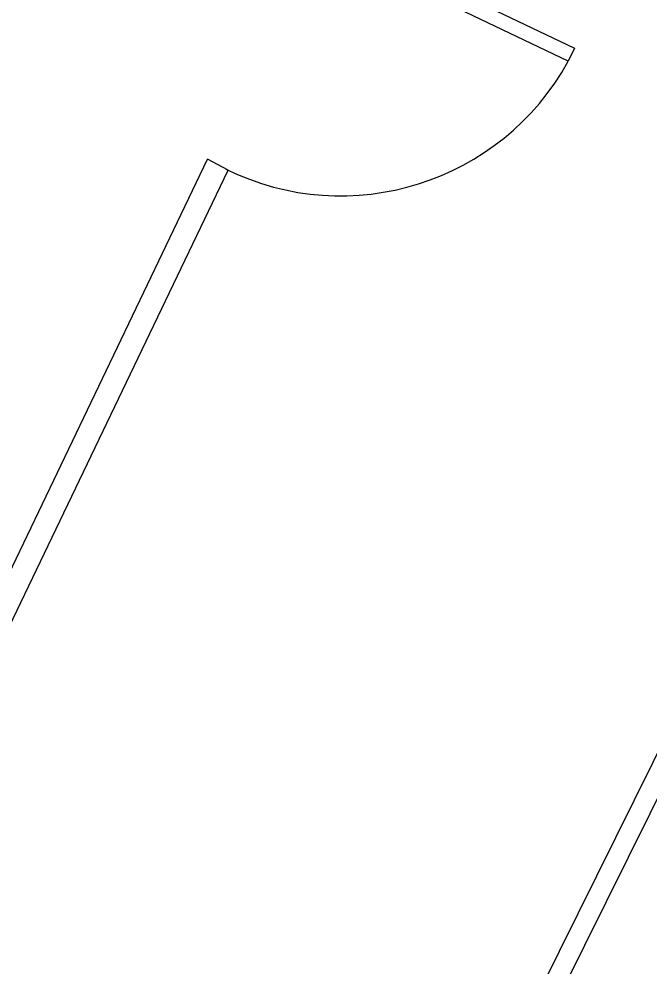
# Model space of a CAD drawing. Extents: x -15 to 8521, y -5327 to 1905.
# Drawn here: x 3579 to 3797.8, y -4965.1 to -4636.2 of the extents above; entities that cross this region are included whole.
import ezdxf

# ---------------------------------------------------------------- set-up
doc = ezdxf.new("R2010")
doc.units = 0
doc.layers.add('AR-DIV', color=2, linetype='Continuous')
doc.layers.add('AR-POR', color=1, linetype='Continuous')

msp = doc.modelspace()

# ---------------------------------------------------------------- linework, layer by layer
at = {"layer": 'AR-DIV'}
for p, q in [((3628.271, -5238.191), (3925.183, -4639.096)), ((3634.543, -5241.299), (3931.393, -4642.328)), ((3427.152, -5138.364), (3644.437, -4684.887)), ((3651.508, -4688.643), (3644.437, -4684.887)), ((3434.367, -5141.821), (3651.508, -4688.643))]:
    msp.add_line(p, q, dxfattribs=at)
at = {"layer": 'AR-POR'}
msp.add_lwpolyline([(3690.418, -4607.438), (3771.618, -4646.345), (3769.457, -4650.856), (3688.256, -4611.949)], close=True, dxfattribs=at)
msp.add_arc((3690.54, -4607.503), 90.041, 243.74421, 331.21749, dxfattribs=at)

doc.saveas('drawing.dxf')
